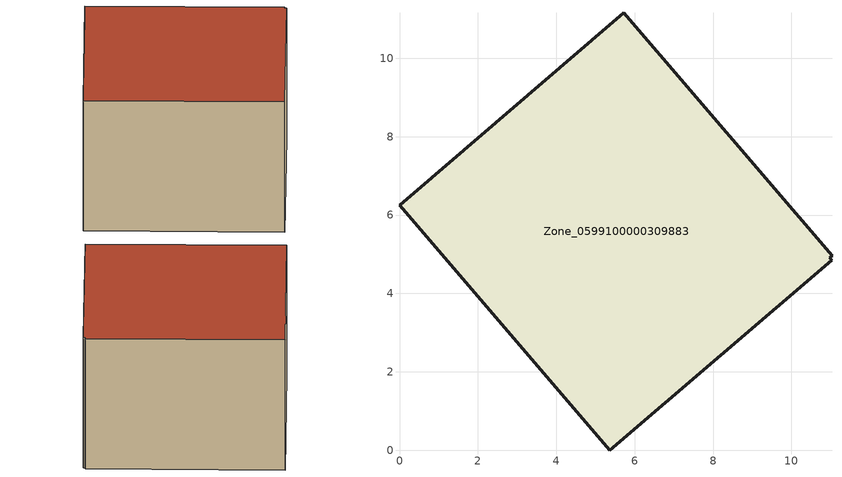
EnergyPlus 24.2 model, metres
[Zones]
Zone_0599100000309883
 floor ground (C_G): 11.03,4.97 10.97,4.91 11.03,4.85 5.37,0 0,6.25 5.72,11.16 z0
 wall outside (C_F): 11.03,4.97 5.72,11.16 0,6.25 5.37,0 11.03,4.85 10.97,4.91 11.03,4.97 z0:6.2
 roof outside (C_R): 10.97,4.91 11.03,4.97 5.72,11.16 0,6.25 5.37,0 11.03,4.85 z6.2
[BUILDING]
Pand.0599100000309883: North Axis=0; Terrain=City; Loads Convergence Tolerance Value=0.04; Temperature Convergence Tolerance Value=0.4; Solar Distribution=FullExterior; Maximum Number of Warmup Days=25; Minimum Number of Warmup Days=1
[Site:Location]
Rotterdam.The.Hague.AP_ZH_NLD Design_Conditions: Latitude=51.96; Longitude=4.45; Time Zone=1; Elevation=-4.5
[SITE:GROUNDTEMPERATURE:BUILDINGSURFACE]
18, 18, 18, 18, 18, 18, 18, 18, 18, 18, 18, 18
[MATERIAL] Thermal Absorptance=0.9; Solar Absorptance=0.7; Visible Absorptance=0.7
Name | Roughness | Thickness | Conductivity | Density | Specific Heat
G.TI.1992-2005 | MediumSmooth | 0.15 | 0.06 | 540 | 1210
F.TI.1992-2005 | Rough | 0.3 | 0.12 | 1920 | 840
R.TI.1992-2005 | MediumRough | 0.2 | 0.08 | 1500 | 1000
[CONSTRUCTION]
C_G: G.TI.1992-2005
C_F: F.TI.1992-2005
C_R: R.TI.1992-2005
[ZONE]
Zone_0599100000309883: Type=1; Multiplier=1; Ceiling Height=Autocalculate; Volume=Autocalculate; Floor Area=autocalculate; Part of Total Floor Area=Yes
[ZONEINFILTRATION:DESIGNFLOWRATE]
Infil_Zone_0599100000309883: Zone or ZoneList or Space or SpaceList=Zone_0599100000309883; Schedule=AlwaysOn; Design Flow Rate Calculation Method=Flow/Area; Flow Rate per Floor Area=0.0015; Constant Term Coefficient=1; Temperature Term Coefficient=0; Velocity Term Coefficient=0; Velocity Squared Term Coefficient=0
[HVACTEMPLATE:ZONE:IDEALLOADSAIRSYSTEM]
Zone_0599100000309883: Maximum Heating Supply Air Temperature=50; Minimum Cooling Supply Air Temperature=13; Maximum Heating Supply Air Humidity Ratio=0.0156; Minimum Cooling Supply Air Humidity Ratio=0.0077; Heating Limit=NoLimit; Cooling Limit=NoLimit; Dehumidification Control Type=ConstantSensibleHeatRatio; Cooling Sensible Heat Ratio=0.7; Dehumidification Setpoint=60; Humidification Control Type=None; Humidification Setpoint=30; Outdoor Air Method=None; Outdoor Air Flow Rate per Person=0.00944; Outdoor Air Flow Rate per Zone Floor Area=0; Outdoor Air Flow Rate per Zone=0; Demand Controlled Ventilation Type=None; Outdoor Air Economizer Type=NoEconomizer; Heat Recovery Type=None; Sensible Heat Recovery Effectiveness=0.7; Latent Heat Recovery Effectiveness=0.65
[ZONECONTROL:THERMOSTAT]
ThermostatControl_Zone_0599100000309883: Zone or ZoneList=Zone_0599100000309883; Control Type Schedule=DualSetpointControlType; Control 1=Thermostat_Zone_0599100000309883; Temperature Difference Between Cutout And Setpoint=0
[THERMOSTATSETPOINT:DUALSETPOINT]
Thermostat_Zone_0599100000309883: Heating Setpoint Temperature Schedule=HeatingSetpoint_Zone_0599100000309883; Cooling Setpoint Temperature Schedule=CoolingSetpoint_Zone_0599100000309883
[SCHEDULE:COMPACT]
HeatingSetpoint_Zone_0599100000309883: Through: 12/31, For: AllDays, Until: 24:00, 21
CoolingSetpoint_Zone_0599100000309883: Through: 12/31, For: AllDays, Until: 24:00, 24
DualSetpointControlType: Through: 12/31, For: AllDays, Until: 24:00, 4
AlwaysOn: Through: 12/31, For: AllDays, Until: 24:00, 1
